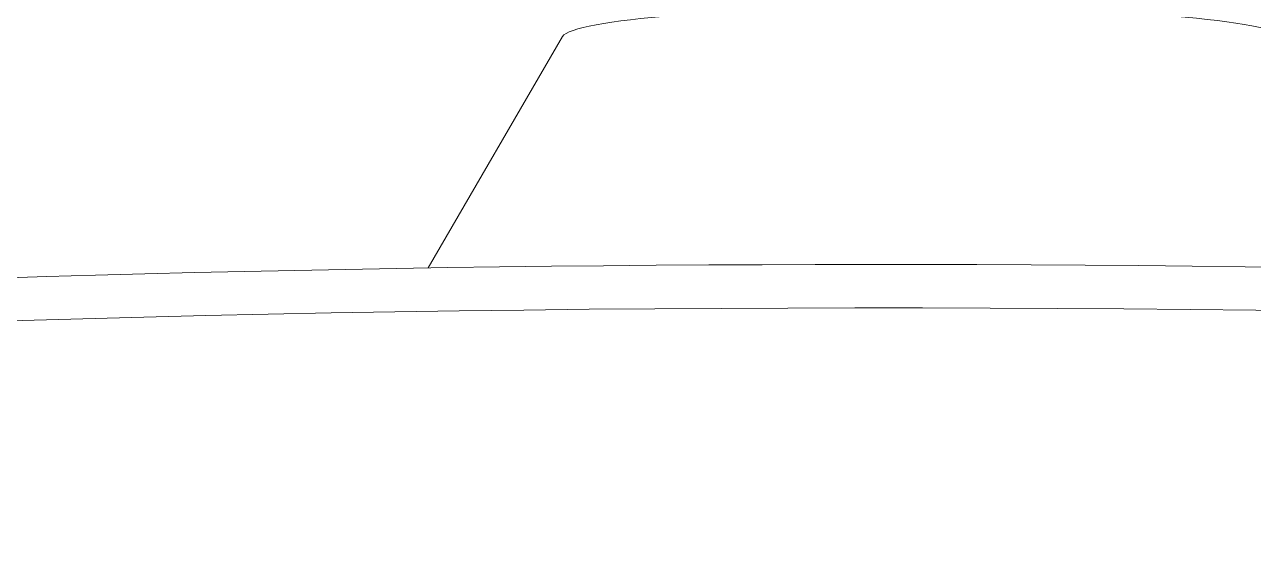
# Model space of a CAD drawing. Extents: x 16539 to 19738, y -91 to 2224.
# Drawn here: x 17464 to 17531.9, y 1243.7 to 1272.2 of the extents above; entities that cross this region are included whole.
import ezdxf

# ---------------------------------------------------------------- set-up
doc = ezdxf.new("R2010")
doc.units = 0
doc.header["$LTSCALE"] = 10
doc.header["$MEASUREMENT"] = 0
doc.layers.add('1', color=7, linetype='CONTINUOUS')

msp = doc.modelspace()

# ---------------------------------------------------------------- linework, layer by layer
at = {"layer": '1', "color": 7, "linetype": 'Continuous', "lineweight": 18}
msp.add_line((17493.733, 1271.493), (17486.29, 1258.71), dxfattribs=at)
for centre, major_axis, start_param, end_param in [((17513.707, 1271.376), (20, -0.028), 0.050556, 3.091029), ((17513.672, 1246.442), (142.958, -0.203), 1.571185, 2.85752), ((17513.672, 1246.442), (142.958, -0.203), 0.270124, 1.571185)]:
    msp.add_ellipse(centre, major_axis=major_axis, ratio=0.087156, start_param=start_param, end_param=end_param, dxfattribs=at)
at = {"layer": '1', "color": 7, "linetype": 'Continuous', "lineweight": 13}
for start_param, end_param in [(1.571185, 3.131673), (0.009912, 1.571185)]:
    msp.add_ellipse((17513.668, 1243.798), major_axis=(145.737, -0.207), ratio=0.087156, start_param=start_param, end_param=end_param, dxfattribs=at)

doc.saveas('drawing.dxf')
